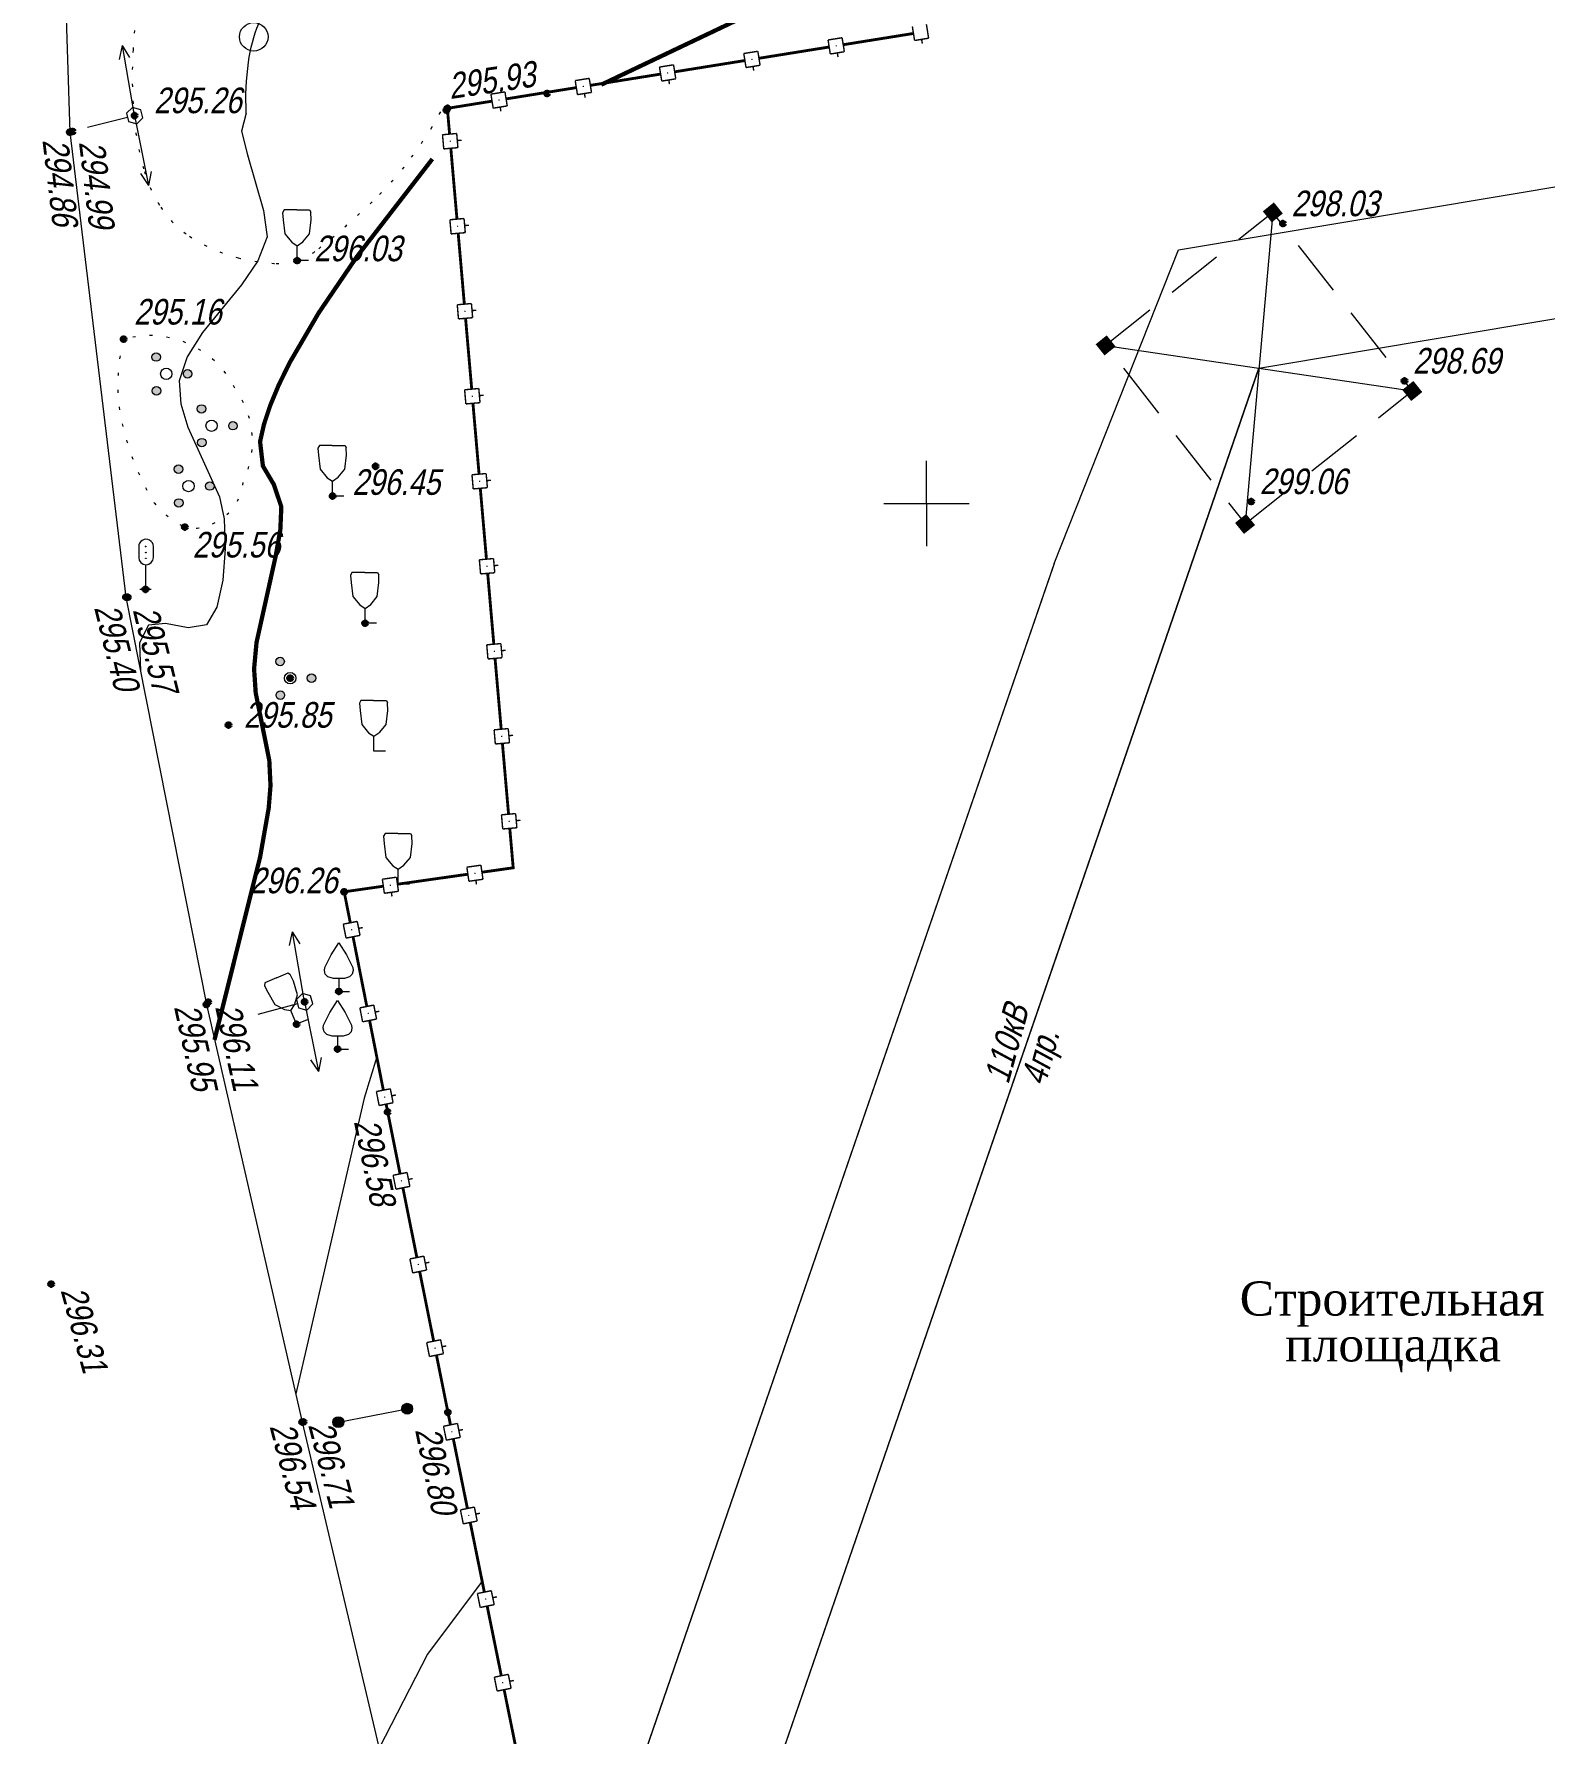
# Model space of a CAD drawing. Header units: metres. Extents: x 5191936 to 10384803, y 4968698 to 9938221.
# Drawn here: x 5192518.6 to 5192571.7, y 4968906.8 to 4968966.5 of the extents above; entities that cross this region are included whole.
import ezdxf

# ---------------------------------------------------------------- set-up
doc = ezdxf.new("R2010")
doc.units = ezdxf.units.M
for name, pattern in [('23', [3, 2, -1]), ('71100000a', [1, 0, -1]), ('DASHEDX2', [1.5, 1, -0.5])]:
    doc.linetypes.add(name, pattern=pattern)
doc.layers.get('0').update_dxf_attribs({"lineweight": 18})
for name, color, linetype, lineweight in [('31252100', 7, 'Continuous', 18), ('51478210', 7, 'Continuous', 18), ('62143700', 7, 'Continuous', 18), ('71100000', 7, 'Continuous', 18), ('71133200', 7, 'Continuous', 18), ('71133300', 7, 'Continuous', 18), ('71211000', 7, 'Continuous', 18), ('82212100', 7, 'Continuous', 18), ('GEO_POINTS', 7, 'Continuous', 18), ('Grid', 7, 'Continuous', 18), ('Otm', 7, 'Continuous', 18), ('R_Поверхность4_CNT-MAJ', 7, 'Continuous', 18), ('R_Поверхность4_CNT-MIN', 7, 'Continuous', 18), ('Sit', 7, 'Continuous', 18), ('Text', 7, 'Continuous', 18), ('Text_com', 7, 'Continuous', 18), ('Us_znak', 7, 'Continuous', 18)]:
    doc.layers.add(name, color=color, linetype=linetype, lineweight=lineweight)
doc.styles.add('eskd', font='ESKD1.shx', dxfattribs={"width": 1.2, "oblique": 15})
doc.styles.get("Standard").update_dxf_attribs({"font": 'arial.ttf', "width": 0.8, "oblique": 13, "height": 0.9})
doc.styles.add('style1', font='times.ttf', dxfattribs={"height": 1})

# ---------------------------------------------------------------- blocks, each defined once
blk = doc.blocks.new('NAPR')
at = {"layer": 'Us_znak', "color": 0, "linetype": 'Continuous', "lineweight": -2}
for p in [(-0.191, 2.038), (0.189, 2.037)]:
    blk.add_line(p, (0, 2.5), dxfattribs=at)
blk.add_lwpolyline([(0, 0), (0, 2.5)], dxfattribs=at)
blk = doc.blocks.new('51478210')
for p, q in [((0.05, 0.51), (0.05, 3.41)), ((-0.25, 0.52), (-0.55, 0)), ((0.35, 0.52), (-0.25, 0.52)), ((0, 0.05), (0.1, 0.05)), ((0, -0.05), (0, 0.05)), ((0.1, 0.05), (0.1, -0.05)), ((0.65, 0), (0.35, 0.52)), ((-0.55, 0), (-0.25, -0.52)), ((-0.25, -0.52), (0.35, -0.52)), ((0.1, -0.05), (0, -0.05)), ((0.35, -0.52), (0.65, 0))]:
    blk.add_line(p, q)
at = {"style": 'eskd', "oblique": 15}
blk.add_attdef('Z', (1.22, -0.87), '', height=2, dxfattribs=at)
blk = doc.blocks.new('71133200')
for p, q in [((-0.924145, 3.560442), (-1.024145, 3.360442)), ((-1.024145, 3.360442), (-0.977382, 2.864397)), ((-0.977382, 2.864397), (-0.861899, 1.88241)), ((-0.024145, 3.560442), (-0.924145, 3.560442)), ((-0.024145, 3.560442), (0.875855, 3.560442)), ((0.861899, 1.88241), (0.975974, 2.864397)), ((0.875855, 3.560442), (0.958164, 3.395824)), ((0.975974, 2.864397), (0.958164, 3.395824)), ((-0.861899, 1.88241), (-0.374616, 1.28565)), ((-0.374616, 1.28565), (0, 1.039723)), ((0, 1.039723), (0.401375, 1.321765)), ((0.401375, 1.321765), (0.861899, 1.88241)), ((0, 0), (0, 1.039723)), ((0.8, 0), (0, 0))]:
    blk.add_line(p, q)
at = {"style": 'eskd', "oblique": 14.99997778}
blk.add_attdef('Z', (1.873004, -0.239356), '', height=2, dxfattribs=at)
blk = doc.blocks.new('71133300')
for p, q in [((0, 0.91), (0, 0)), ((0, 0), (0.76, 0))]:
    blk.add_line(p, q)
blk.add_lwpolyline([(0, 0.91), (-0.38, 0.91), (-0.76, 1.03), (-0.95, 1.21), (-1.01, 1.47), (-0.99, 1.69), (-0.54, 2.57), (0, 3.42), (0.54, 2.57), (0.99, 1.69), (1.01, 1.47), (0.95, 1.21), (0.76, 1.03), (0.39, 0.91)], close=True)
at = {"style": 'eskd', "oblique": 15}
blk.add_attdef('Z', (1.77, -0.69), '', height=2, dxfattribs=at)
blk = doc.blocks.new('62143700')
for p, q in [((0, 1.73), (0, 0)), ((-0.39, 0), (0.41, 0))]:
    blk.add_line(p, q)
for points in [[(0.55, 2.24), (0.55, 3.01, 1.009478), (-0.48, 2.98, 0.98)], [(-0.48, 2.98), (-0.48, 2.24, 1), (0.55, 2.24, -0.02)]]:
    blk.add_lwpolyline(points, format="xyb")
for centre in [(0, 3.01), (0.02, 2.58), (0.02, 2.18)]:
    blk.add_circle(centre, 0.02)
at = {"style": 'eskd', "oblique": 15}
blk.add_attdef('Z', (1.02, -0.16), '', height=2, dxfattribs=at)
blk = doc.blocks.new('31252100a')
blk.add_circle((0, 0), 1)
blk = doc.blocks.new('71211000')
at = {"linetype": 'Continuous'}
h = blk.add_hatch(color=256, dxfattribs=at)
h.paths.add_polyline_path([(-0.39, -1.19, 1), (-0.99, -1.19, 1)])
h.paths.add_polyline_path([(-0.41, 1.18, 1), (-1.01, 1.18, 1)])
h.paths.add_polyline_path([(1.2, 0, 1), (1.8, 0, 1)])
for centre, radius in [((-0.71, 1.18), 0.3), ((0, 0), 0.4), ((1.5, 0), 0.3), ((-0.69, -1.19), 0.3)]:
    blk.add_circle(centre, radius)
blk = doc.blocks.new('GRID')
at = {"layer": 'Grid', "color": 104}
blk.add_line((-1.5, 0), (1.5, 0), dxfattribs=at)
for points in [[(0, 0), (0, 1.5)], [(0, 0), (0, -1.5)]]:
    blk.add_lwpolyline(points, dxfattribs=at)
blk = doc.blocks.new('*U137')
at = {"layer": '82212100', "linetype": 'Continuous', "ltscale": 0.5}
for points in [[(5192546.854, 4968966.095, 1), (5192546.805, 4968966.087, 1)], [(5192540.93, 4968965.143, 1), (5192540.881, 4968965.135, 1)], [(5192543.892, 4968965.619, 1), (5192543.843, 4968965.611, 1)], [(5192537.968, 4968964.667, 1), (5192537.919, 4968964.659, 1)], [(5192535.006, 4968964.19, 1), (5192534.957, 4968964.183, 1)], [(5192533.262, 4968962.764, 1), (5192533.266, 4968962.714, 1)], [(5192533.521, 4968959.775, 1), (5192533.525, 4968959.726, 1)], [(5192533.78, 4968956.787, 1), (5192533.784, 4968956.737, 1)], [(5192534.039, 4968953.798, 1), (5192534.043, 4968953.748, 1)], [(5192534.298, 4968950.809, 1), (5192534.302, 4968950.759, 1)], [(5192534.557, 4968947.82, 1), (5192534.561, 4968947.77, 1)], [(5192534.816, 4968944.832, 1), (5192534.82, 4968944.782, 1)], [(5192535.075, 4968941.843, 1), (5192535.079, 4968941.793, 1)], [(5192535.334, 4968938.854, 1), (5192535.338, 4968938.804, 1)], [(5192531.187, 4968936.584, 1), (5192531.137, 4968936.577, 1)], [(5192534.157, 4968937.007, 1), (5192534.107, 4968937, 1)], [(5192529.796, 4968935.041, 1), (5192529.806, 4968934.992, 1)], [(5192530.377, 4968932.098, 1), (5192530.387, 4968932.049, 1)], [(5192530.959, 4968929.154, 1), (5192530.968, 4968929.105, 1)], [(5192531.547, 4968926.213, 1), (5192531.557, 4968926.164, 1)], [(5192532.137, 4968923.271, 1), (5192532.147, 4968923.222, 1)], [(5192532.727, 4968920.33, 1), (5192532.737, 4968920.281, 1)], [(5192533.318, 4968917.389, 1), (5192533.328, 4968917.34, 1)], [(5192533.914, 4968914.448, 1), (5192533.924, 4968914.399, 1)], [(5192534.509, 4968911.508, 1), (5192534.519, 4968911.459, 1)], [(5192535.104, 4968908.568, 1), (5192535.114, 4968908.519, 1)]]:
    blk.add_hatch(color=256, dxfattribs=at).paths.add_polyline_path(points, flags=0)
at = {"layer": '82212100', "linetype": 'Continuous', "ltscale": 0.5, "const_width": 0.05}
for points in [[(5192546.543, 4968966.298), (5192547.037, 4968966.377)], [(5192546.622, 4968965.804), (5192546.543, 4968966.298)], [(5192547.037, 4968966.377), (5192547.116, 4968965.884)], [(5192549.584, 4968966.28), (5192549.505, 4968966.774)], [(5192550.078, 4968966.36), (5192549.584, 4968966.28)], [(5192549.831, 4968966.32), (5192549.855, 4968966.172)], [(5192549.999, 4968966.853), (5192550.078, 4968966.36)], [(5192543.581, 4968965.822), (5192544.075, 4968965.901)], [(5192543.66, 4968965.328), (5192543.581, 4968965.822)], [(5192544.075, 4968965.901), (5192544.154, 4968965.408)], [(5192547.116, 4968965.884), (5192546.622, 4968965.804)], [(5192546.869, 4968965.844), (5192546.893, 4968965.696)], [(5192540.619, 4968965.346), (5192541.113, 4968965.425)], [(5192540.698, 4968964.852), (5192540.619, 4968965.346)], [(5192541.113, 4968965.425), (5192541.192, 4968964.932)], [(5192544.154, 4968965.408), (5192543.66, 4968965.328)], [(5192543.907, 4968965.368), (5192543.931, 4968965.22)], [(5192537.657, 4968964.87), (5192538.151, 4968964.949)], [(5192537.736, 4968964.376), (5192537.657, 4968964.87)], [(5192538.151, 4968964.949), (5192538.23, 4968964.455)], [(5192541.192, 4968964.932), (5192540.698, 4968964.852)], [(5192540.945, 4968964.892), (5192540.969, 4968964.744)], [(5192534.695, 4968964.394), (5192535.189, 4968964.473)], [(5192534.774, 4968963.9), (5192534.695, 4968964.394)], [(5192535.268, 4968963.979), (5192534.774, 4968963.9)], [(5192535.021, 4968963.94), (5192535.045, 4968963.792)], [(5192535.189, 4968964.473), (5192535.268, 4968963.979)], [(5192538.23, 4968964.455), (5192537.736, 4968964.376)], [(5192537.983, 4968964.416), (5192538.007, 4968964.268)], [(5192532.994, 4968962.967), (5192533.492, 4968963.01)], [(5192533.037, 4968962.469), (5192532.994, 4968962.967)], [(5192533.492, 4968963.01), (5192533.535, 4968962.512)], [(5192533.513, 4968962.761), (5192533.663, 4968962.774)], [(5192533.535, 4968962.512), (5192533.037, 4968962.469)], [(5192533.253, 4968959.978), (5192533.751, 4968960.021)], [(5192533.296, 4968959.48), (5192533.253, 4968959.978)], [(5192533.751, 4968960.021), (5192533.794, 4968959.523)], [(5192533.772, 4968959.772), (5192533.922, 4968959.785)], [(5192533.794, 4968959.523), (5192533.296, 4968959.48)], [(5192533.512, 4968956.989), (5192534.01, 4968957.032)], [(5192533.555, 4968956.491), (5192533.512, 4968956.989)], [(5192534.01, 4968957.032), (5192534.053, 4968956.534)], [(5192534.031, 4968956.783), (5192534.181, 4968956.796)], [(5192534.053, 4968956.534), (5192533.555, 4968956.491)], [(5192533.771, 4968954), (5192534.269, 4968954.044)], [(5192533.814, 4968953.502), (5192533.771, 4968954)], [(5192534.269, 4968954.044), (5192534.312, 4968953.546)], [(5192534.29, 4968953.795), (5192534.44, 4968953.808)], [(5192534.312, 4968953.546), (5192533.814, 4968953.502)], [(5192534.03, 4968951.012), (5192534.528, 4968951.055)], [(5192534.073, 4968950.514), (5192534.03, 4968951.012)], [(5192534.528, 4968951.055), (5192534.571, 4968950.557)], [(5192534.549, 4968950.806), (5192534.699, 4968950.819)], [(5192534.571, 4968950.557), (5192534.073, 4968950.514)], [(5192534.289, 4968948.023), (5192534.787, 4968948.066)], [(5192534.332, 4968947.525), (5192534.289, 4968948.023)], [(5192534.787, 4968948.066), (5192534.83, 4968947.568)], [(5192534.808, 4968947.817), (5192534.958, 4968947.83)], [(5192534.83, 4968947.568), (5192534.332, 4968947.525)], [(5192534.548, 4968945.034), (5192535.046, 4968945.077)], [(5192534.591, 4968944.536), (5192534.548, 4968945.034)], [(5192535.046, 4968945.077), (5192535.089, 4968944.579)], [(5192535.067, 4968944.828), (5192535.217, 4968944.841)], [(5192535.089, 4968944.579), (5192534.591, 4968944.536)], [(5192534.807, 4968942.045), (5192535.305, 4968942.088)], [(5192534.85, 4968941.547), (5192534.807, 4968942.045)], [(5192535.305, 4968942.088), (5192535.348, 4968941.59)], [(5192535.326, 4968941.839), (5192535.476, 4968941.852)], [(5192535.348, 4968941.59), (5192534.85, 4968941.547)], [(5192535.066, 4968939.056), (5192535.564, 4968939.1)], [(5192535.109, 4968938.558), (5192535.066, 4968939.056)], [(5192535.564, 4968939.1), (5192535.607, 4968938.602)], [(5192535.585, 4968938.851), (5192535.735, 4968938.864)], [(5192535.607, 4968938.602), (5192535.109, 4968938.558)], [(5192533.849, 4968937.215), (5192534.344, 4968937.286)], [(5192533.92, 4968936.72), (5192533.849, 4968937.215)], [(5192534.344, 4968937.286), (5192534.415, 4968936.791)], [(5192530.879, 4968936.793), (5192531.374, 4968936.863)], [(5192530.95, 4968936.298), (5192530.879, 4968936.793)], [(5192531.374, 4968936.863), (5192531.445, 4968936.368)], [(5192534.415, 4968936.791), (5192533.92, 4968936.72)], [(5192534.167, 4968936.756), (5192534.188, 4968936.607)], [(5192531.445, 4968936.368), (5192530.95, 4968936.298)], [(5192531.197, 4968936.333), (5192531.218, 4968936.185)], [(5192529.507, 4968935.213), (5192529.998, 4968935.31)], [(5192529.998, 4968935.31), (5192530.095, 4968934.819)], [(5192529.604, 4968934.722), (5192529.507, 4968935.213)], [(5192530.095, 4968934.819), (5192529.604, 4968934.722)], [(5192530.046, 4968935.065), (5192530.193, 4968935.094)], [(5192530.089, 4968932.27), (5192530.579, 4968932.367)], [(5192530.186, 4968931.779), (5192530.089, 4968932.27)], [(5192530.579, 4968932.367), (5192530.676, 4968931.876)], [(5192530.676, 4968931.876), (5192530.186, 4968931.779)], [(5192530.628, 4968932.121), (5192530.775, 4968932.151)], [(5192530.67, 4968929.327), (5192531.16, 4968929.424)], [(5192530.767, 4968928.836), (5192530.67, 4968929.327)], [(5192531.16, 4968929.424), (5192531.257, 4968928.933)], [(5192531.257, 4968928.933), (5192530.767, 4968928.836)], [(5192531.209, 4968929.178), (5192531.356, 4968929.207)], [(5192531.258, 4968926.384), (5192531.748, 4968926.482)], [(5192531.356, 4968925.894), (5192531.258, 4968926.384)], [(5192531.748, 4968926.482), (5192531.846, 4968925.992)], [(5192531.797, 4968926.237), (5192531.944, 4968926.267)], [(5192531.846, 4968925.992), (5192531.356, 4968925.894)], [(5192531.848, 4968923.443), (5192532.338, 4968923.541)], [(5192531.946, 4968922.952), (5192531.848, 4968923.443)], [(5192532.338, 4968923.541), (5192532.436, 4968923.051)], [(5192532.387, 4968923.296), (5192532.534, 4968923.325)], [(5192532.436, 4968923.051), (5192531.946, 4968922.952)], [(5192532.438, 4968920.501), (5192532.928, 4968920.6)], [(5192532.536, 4968920.011), (5192532.438, 4968920.501)], [(5192532.928, 4968920.6), (5192533.026, 4968920.109)], [(5192532.977, 4968920.355), (5192533.124, 4968920.384)], [(5192533.026, 4968920.109), (5192532.536, 4968920.011)], [(5192533.029, 4968917.56), (5192533.519, 4968917.659)], [(5192533.128, 4968917.07), (5192533.029, 4968917.56)], [(5192533.519, 4968917.659), (5192533.618, 4968917.169)], [(5192533.568, 4968917.414), (5192533.715, 4968917.444)], [(5192533.618, 4968917.169), (5192533.128, 4968917.07)], [(5192533.624, 4968914.619), (5192534.114, 4968914.718)], [(5192533.723, 4968914.129), (5192533.624, 4968914.619)], [(5192534.114, 4968914.718), (5192534.213, 4968914.228)], [(5192534.164, 4968914.473), (5192534.311, 4968914.503)], [(5192534.213, 4968914.228), (5192533.723, 4968914.129)], [(5192534.219, 4968911.679), (5192534.709, 4968911.778)], [(5192534.318, 4968911.189), (5192534.219, 4968911.679)], [(5192534.709, 4968911.778), (5192534.809, 4968911.288)], [(5192534.759, 4968911.533), (5192534.906, 4968911.563)], [(5192534.809, 4968911.288), (5192534.318, 4968911.189)], [(5192534.814, 4968908.739), (5192535.305, 4968908.838)], [(5192534.914, 4968908.249), (5192534.814, 4968908.739)], [(5192535.404, 4968908.348), (5192534.914, 4968908.249)], [(5192535.305, 4968908.838), (5192535.404, 4968908.348)], [(5192535.354, 4968908.593), (5192535.501, 4968908.623)]]:
    blk.add_lwpolyline(points, dxfattribs=at)
at = {"layer": '82212100', "linetype": 'Continuous', "ltscale": 0.5}
for points in [[(5192547.076, 4968966.131, 0.1, 0.1, 0), (5192549.545, 4968966.527, 0.1, 0.1, 0)], [(5192544.114, 4968965.654, 0.1, 0.1, 0), (5192546.583, 4968966.051, 0.1, 0.1, 0)], [(5192538.19, 4968964.702, 0.1, 0.1, 0), (5192540.659, 4968965.099, 0.1, 0.1, 0)], [(5192541.152, 4968965.178, 0.1, 0.1, 0), (5192543.621, 4968965.575, 0.1, 0.1, 0)], [(5192535.228, 4968964.226, 0.1, 0.1, 0), (5192537.697, 4968964.623, 0.1, 0.1, 0)], [(5192533.243, 4968962.988, 0.1, 0.1, 0), (5192533.164, 4968963.894, 0.1, 0.1, 0), (5192534.735, 4968964.147, 0, 0, 0)], [(5192533.502, 4968960, 0.1, 0.1, 0), (5192533.286, 4968962.49, 0.1, 0.1, 0)], [(5192533.761, 4968957.011, 0.1, 0.1, 0), (5192533.545, 4968959.502, 0.1, 0.1, 0)], [(5192534.02, 4968954.022, 0.1, 0.1, 0), (5192533.804, 4968956.513, 0.1, 0.1, 0)], [(5192534.279, 4968951.033, 0.1, 0.1, 0), (5192534.063, 4968953.524, 0.1, 0.1, 0)], [(5192534.538, 4968948.044, 0.1, 0.1, 0), (5192534.322, 4968950.535, 0.1, 0.1, 0)], [(5192534.797, 4968945.056, 0.1, 0.1, 0), (5192534.581, 4968947.546, 0.1, 0.1, 0)], [(5192535.056, 4968942.067, 0.1, 0.1, 0), (5192534.84, 4968944.558, 0.1, 0.1, 0)], [(5192535.315, 4968939.078, 0.1, 0.1, 0), (5192535.099, 4968941.569, 0.1, 0.1, 0)], [(5192534.38, 4968937.038, 0.1, 0.1, 0), (5192535.478, 4968937.194, 0.1, 0.1, 0), (5192535.358, 4968938.58, 0, 0, 0)], [(5192529.753, 4968935.261, 0.1, 0.1, 0), (5192529.538, 4968936.35, 0.1, 0.1, 0), (5192530.914, 4968936.546, 0, 0, 0)], [(5192531.409, 4968936.616, 0.1, 0.1, 0), (5192533.885, 4968936.968, 0.1, 0.1, 0)], [(5192530.334, 4968932.318, 0.1, 0.1, 0), (5192529.849, 4968934.771, 0.1, 0.1, 0)], [(5192530.915, 4968929.375, 0.1, 0.1, 0), (5192530.431, 4968931.828, 0.1, 0.1, 0)], [(5192531.503, 4968926.433, 0.1, 0.1, 0), (5192531.067, 4968928.608, 0.1, 0.1, 0), (5192531.012, 4968928.885, 0, 0, 0)], [(5192532.093, 4968923.492, 0.1, 0.1, 0), (5192531.601, 4968925.943, 0.1, 0.1, 0)], [(5192532.683, 4968920.55, 0.1, 0.1, 0), (5192532.191, 4968923.002, 0.1, 0.1, 0)], [(5192533.274, 4968917.609, 0.1, 0.1, 0), (5192533.185, 4968918.05, 0.1, 0.1, 0), (5192532.781, 4968920.06, 0, 0, 0)], [(5192533.869, 4968914.669, 0.1, 0.1, 0), (5192533.373, 4968917.119, 0.1, 0.1, 0)], [(5192534.464, 4968911.729, 0.1, 0.1, 0), (5192533.968, 4968914.179, 0.1, 0.1, 0)], [(5192535.06, 4968908.788, 0.1, 0.1, 0), (5192534.563, 4968911.238, 0.1, 0.1, 0)], [(5192535.655, 4968905.848, 0.1, 0.1, 0), (5192535.159, 4968908.298, 0.1, 0.1, 0)]]:
    blk.add_lwpolyline(points, format="xyseb", dxfattribs=at)

msp = doc.modelspace()

# ---------------------------------------------------------------- hatches: boundary and pattern name
at = {"linetype": '23'}
for points in [[(5192562.136, 4968959.884), (5192562.525, 4968960.198), (5192562.211, 4968960.587), (5192561.822, 4968960.273)], [(5192556.26, 4968955.208), (5192556.649, 4968955.522), (5192556.335, 4968955.912), (5192555.946, 4968955.598)], [(5192567.037, 4968953.606), (5192567.426, 4968953.92), (5192567.112, 4968954.309), (5192566.723, 4968953.995)], [(5192561.16, 4968948.93), (5192561.55, 4968949.244), (5192561.236, 4968949.633), (5192560.847, 4968949.319)]]:
    msp.add_hatch(color=256, dxfattribs=at).paths.add_polyline_path(points)
at = {"layer": 'Sit'}
h = msp.add_hatch(color=256, dxfattribs=at)
h.dxf.hatch_style = 1
edge = h.paths.add_edge_path()
edge.add_arc((5192531.753, 4968918.176), 0.192, 0, 360)
h = msp.add_hatch(color=256, dxfattribs=at)
h.dxf.hatch_style = 1
edge = h.paths.add_edge_path()
edge.add_arc((5192529.333, 4968917.704), 0.192, 0, 360)

# ---------------------------------------------------------------- linework, layer by layer
at = {"layer": '71100000', "linetype": '71100000a', "ltscale": 0.5}
msp.add_lwpolyline([(5192533.017, 4968963.923, -0.033341), (5192531.908, 4968962.172, -0.040077), (5192530.782, 4968960.864, -0.02593), (5192528.642, 4968958.958, -0.086762), (5192527.886, 4968958.542, -0.09468), (5192527.146, 4968958.437, -0.052085), (5192525.81, 4968958.641, -0.080866), (5192524.101, 4968959.4, -0.105772), (5192523.089, 4968960.42, -0.071558), (5192522.516, 4968961.677, -0.049588), (5192522.149, 4968963.632, -0.036869), (5192522.119, 4968965.955, -0.027793), (5192522.477, 4968969.014, -0.048657), (5192522.789, 4968970.146, -0.028294), (5192523.617, 4968971.985)], format="xyb", dxfattribs=at)
at = {"layer": '71100000', "linetype": '71100000a', "ltscale": 0.5, "elevation": 295.156, "flags": 128}
msp.add_lwpolyline([(5192521.785, 4968955.778, 0.101262), (5192521.653, 4968953.227, 0.092225), (5192522.867, 4968950.014, 0.102636), (5192523.938, 4968949.172, 0.17476), (5192524.905, 4968949.285, 0.282965), (5192525.992, 4968950.784, 0.27822), (5192525.72, 4968954.011, 0.365399), (5192521.785, 4968955.778, -7.364378)], format="xyb", dxfattribs=at)
at = {"layer": 'GEO_POINTS', "lineweight": 60}
for centre in [(5192533.164, 4968963.894, 295.933), (5192536.67, 4968964.415, 295.973), (5192522.172, 4968963.637, 295.26), (5192533.131, 4968963.826, 295.932), (5192519.898, 4968963.057, 294.857), (5192519.996, 4968963.08, 294.989), (5192562.531, 4968959.842, 298.03), (5192527.886, 4968958.542, 296.035), (5192521.785, 4968955.778, 295.156), (5192566.8, 4968954.31, 298.693), (5192530.641, 4968951.309, 296.294), (5192529.13, 4968950.264, 296.448), (5192561.414, 4968950.07, 299.06), (5192523.938, 4968949.172, 295.561), (5192521.868, 4968946.71, 295.405), (5192521.937, 4968946.705, 295.572), (5192522.555, 4968946.985, 295.586), (5192530.272, 4968945.791, 296.04), (5192527.64, 4968943.86, 296.097), (5192525.474, 4968942.211, 295.854), (5192529.538, 4968936.35, 296.256), (5192529.349, 4968932.848, 296.432), (5192524.696, 4968932.389, 295.95), (5192524.76, 4968932.473, 296.113), (5192528.148, 4968932.482, 296.726), (5192527.865, 4968931.694, 296.512), (5192529.305, 4968930.821, 296.285), (5192531.067, 4968928.608, 296.581), (5192519.24, 4968922.558, 296.313), (5192531.753, 4968918.176, 296.834), (5192533.185, 4968918.05, 296.803), (5192528.063, 4968917.707, 296.543), (5192528.109, 4968917.713, 296.715), (5192529.333, 4968917.704, 296.737)]:
    msp.add_circle(centre, 0.06, dxfattribs=at)
at = {"layer": 'R_Поверхность4_CNT-MAJ', "color": 32, "const_width": 0.15, "elevation": 296, "flags": 128}
for points in [[(5192575.033, 4968992.594), (5192574.715, 4968991.135), (5192574.285, 4968989.72), (5192573.743, 4968988.351), (5192573.088, 4968987.026), (5192572.322, 4968985.746), (5192571.443, 4968984.511), (5192570.452, 4968983.321), (5192569.573, 4968982.44), (5192568.578, 4968981.605), (5192566.309, 4968980.047), (5192553.689, 4968972.803), (5192550.646, 4968970.469), (5192538.572, 4968964.725)], [(5192532.637, 4968962.113), (5192529.993, 4968958.691), (5192528.644, 4968956.706), (5192527.626, 4968954.959), (5192527.241, 4968954.174), (5192526.939, 4968953.449), (5192526.719, 4968952.783), (5192526.582, 4968952.176), (5192526.682, 4968951.32), (5192527.067, 4968950.667), (5192527.329, 4968949.885), (5192527.295, 4968949.08), (5192527.131, 4968948.151), (5192526.458, 4968945.117), (5192526.372, 4968944.19), (5192526.429, 4968943.344), (5192526.907, 4968940.965), (5192526.949, 4968940.084), (5192526.886, 4968939.293), (5192526.585, 4968937.579), (5192524.981, 4968931.144)]]:
    msp.add_lwpolyline(points, dxfattribs=at)
at = {"layer": 'R_Поверхность4_CNT-MIN', "color": 32}
msp.add_lwpolyline([(5192526.097, 4968963.729, -0.047079), (5192526.175, 4968965.522, -0.060351), (5192526.534, 4968966.877, -0.032486), (5192527.436, 4968968.774, -0.068353), (5192528.039, 4968969.574, -0.079957), (5192529.931, 4968970.951, -0.049377), (5192533.448, 4968972.319, -0.013456), (5192536.241, 4968973.019, 0.024271), (5192537.781, 4968973.44, 0.002924), (5192539.307, 4968973.948, 0.002888), (5192540.847, 4968974.481, 0.011034), (5192541.548, 4968974.745, 0.007053), (5192542.629, 4968975.198, 0.117772), (5192543.093, 4968975.548, 0.058578), (5192543.72, 4968976.519)], format="xyb", dxfattribs=at)
at = {"layer": 'R_Поверхность4_CNT-MIN', "color": 32, "flags": 128}
for points, elevation in [([(5192526.097, 4968963.729), (5192525.935, 4968963.097), (5192526.137, 4968962.257), (5192526.705, 4968960.306), (5192526.828, 4968959.375), (5192526.501, 4968958.534), (5192525.928, 4968957.694), (5192524.558, 4968956.011), (5192524.017, 4968955.163), (5192523.741, 4968954.309), (5192523.792, 4968953.503), (5192524.043, 4968952.684), (5192525.152, 4968950.24), (5192525.321, 4968949.463), (5192525.351, 4968948.403), (5192525.276, 4968947.31), (5192525.067, 4968946.362), (5192524.695, 4968945.74), (5192524.05, 4968945.63), (5192523.255, 4968945.779), (5192522.663, 4968945.719), (5192522.34, 4968945.101), (5192522.382, 4968944.106)], 295.5), ([(5192530.684, 4968930.545), (5192530.246, 4968929.095), (5192527.835, 4968918.702)], 296.5), ([(5192534.386, 4968912.115), (5192532.471, 4968909.544), (5192530.762, 4968906.244)], 297)]:
    msp.add_lwpolyline(points, dxfattribs=dict(at, elevation=elevation))
at = {"layer": 'Sit', "flags": 128}
for points, elevation in [([(5192519.404, 4968980.912), (5192519.647, 4968970.728), (5192519.898, 4968963.057), (5192521.868, 4968946.71), (5192524.696, 4968932.389), (5192528.063, 4968917.707), (5192531.818, 4968901.758), (5192534.932, 4968888.664), (5192537.791, 4968876.661), (5192539.96, 4968867.101)], 294.432), ([(5192558.861, 4968958.919), (5192600.991, 4968965.971)], 299.37), ([(5192561.686, 4968954.759), (5192601.745, 4968961.464)], 299.37), ([(5192562.174, 4968960.236), (5192561.198, 4968949.282)], 299.37), ([(5192554.492, 4968947.887), (5192558.861, 4968958.919)], 295.573), ([(5192556.297, 4968955.56), (5192567.074, 4968953.957)], 299.37), ([(5192513.921, 4968815.927), (5192561.686, 4968954.759)], 300.07), ([(5192554.492, 4968947.887), (5192510.401, 4968819.734)], 295.573), ([(5192529.333, 4968917.704), (5192531.753, 4968918.176)], 296.737)]:
    msp.add_lwpolyline(points, dxfattribs=dict(at, elevation=elevation))
at = {"layer": 'Sit', "linetype": 'DASHEDX2', "ltscale": 2, "elevation": 299.37, "flags": 128}
msp.add_lwpolyline([(5192561.198, 4968949.282), (5192567.074, 4968953.957), (5192562.174, 4968960.236), (5192556.297, 4968955.56)], close=True, dxfattribs=at)
at = {"layer": 'Sit', "const_width": 0.05, "flags": 128}
for points, elevation in [([(5192513.921, 4968815.927), (5192561.686, 4968954.759)], 300.07), ([(5192554.492, 4968947.887), (5192509.599, 4968817.403)], 295.573)]:
    msp.add_lwpolyline(points, dxfattribs=dict(at, elevation=elevation))
at = {"layer": 'Sit'}
for centre in [(5192531.753, 4968918.176, 296.834), (5192529.333, 4968917.704, 296.737)]:
    msp.add_circle(centre, 0.192, dxfattribs=at)

# ---------------------------------------------------------------- block references
at = {"layer": '31252100', "color": 7, "xscale": 0.5, "yscale": 0.5, "zscale": 0.5}
msp.add_blockref('31252100a', (5192526.361, 4968966.408), dxfattribs=at)
at = {"layer": '51478210', "color": 7, "xscale": 0.4999999999999998, "yscale": 0.4999999999999998, "zscale": 0.4999999999999998}
for p, rotation in [((5192522.179, 4968963.614, 295.26), 104.2115745647128), ((5192528.156, 4968932.459, 296.726), 105.3559912080738)]:
    msp.add_blockref('51478210', p, dxfattribs=dict(at, rotation=rotation))
at = {"layer": '62143700', "color": 7, "xscale": 0.5, "yscale": 0.5, "zscale": 0.5, "rotation": 359.8325519239484}
msp.add_blockref('62143700', (5192522.555, 4968946.985, 295.586), dxfattribs=at)
at = {"layer": '71133200', "color": 7, "xscale": 0.5, "yscale": 0.5, "zscale": 0.5}
for p in [(5192527.886, 4968958.542, 296.035), (5192529.13, 4968950.264, 296.448), (5192530.272, 4968945.791, 296.04), (5192530.586, 4968941.296), (5192531.436, 4968936.62)]:
    msp.add_blockref('71133200', p, dxfattribs=at)
at = {"layer": '71133200', "color": 7, "xscale": 0.5, "yscale": 0.5, "zscale": 0.5, "rotation": 22.97104933810616}
msp.add_blockref('71133200', (5192527.865, 4968931.694, 296.512), dxfattribs=at)
at = {"layer": '71133300', "color": 7, "xscale": 0.5, "yscale": 0.5, "zscale": 0.5}
for p in [(5192529.349, 4968932.848, 296.432), (5192529.305, 4968930.821, 296.285)]:
    msp.add_blockref('71133300', p, dxfattribs=at)
at = {"layer": '71211000', "color": 7, "xscale": 0.5, "yscale": 0.5, "zscale": 0.5}
for p in [(5192523.287, 4968954.561, 287.61), (5192524.88, 4968952.736), (5192524.069, 4968950.616), (5192527.64, 4968943.86, 296.097)]:
    msp.add_blockref('71211000', p, dxfattribs=at)
at = {"layer": '82212100', "color": 7}
msp.add_blockref('*U137', (0, 0), dxfattribs=at)
at = {"layer": 'Grid', "color": 7, "linetype": 'Continuous'}
msp.add_blockref('GRID', (5192550, 4968950), dxfattribs=at)
at = {"layer": 'Sit', "color": 7, "linetype": 'Continuous', "xscale": -1, "rotation": 9.875218082811275}
for p in [(5192522.172, 4968963.637, 295.26), (5192528.148, 4968932.482, 296.726)]:
    msp.add_blockref('NAPR', p, dxfattribs=at)
at = {"layer": 'Sit', "color": 7, "linetype": 'Continuous', "rotation": 191.202181379012}
for p in [(5192522.172, 4968963.637, 295.26), (5192528.148, 4968932.482, 296.726)]:
    msp.add_blockref('NAPR', p, dxfattribs=at)

# ---------------------------------------------------------------- texts
at = {"layer": 'Otm', "oblique": 13, "width": 0.8}
for s, rotation, p in [('295.93', 8.44251, (5192533.265, 4968964.219, 295.932)), ('294.86', 276.84759, (5192518.932, 4968962.777, 294.857)), ('294.99', 276.84759, (5192520.215, 4968962.705, 294.989)), ('295.40', 283.89655, (5192520.746, 4968946.346, 295.405)), ('295.57', 283.89655, (5192522.104, 4968946.258, 295.572)), ('295.95', 282.3756, (5192523.554, 4968932.304, 295.95)), ('296.11', 282.3756, (5192524.998, 4968932.307, 296.113)), ('296.58', 281.34263, (5192529.875, 4968928.276, 296.581)), ('296.31', 285.1513, (5192519.569, 4968922.336, 296.313)), ('296.54', 284.54399, (5192526.911, 4968917.559, 296.543)), ('296.71', 284.54399, (5192528.27, 4968917.602, 296.715)), ('296.80', 281.44423, (5192532.027, 4968917.433, 296.803))]:
    msp.add_text(s, height=0.9, rotation=rotation, dxfattribs=at).set_placement(p)
for s, p in [('295.26', (5192522.857, 4968963.724, 295.26)), ('298.03', (5192562.831, 4968960.102, 298.03)), ('296.03', (5192528.487, 4968958.519, 296.035)), ('295.16', (5192522.152, 4968956.293, 295.156)), ('298.69', (5192567.1, 4968954.57, 298.693)), ('296.45', (5192529.83, 4968950.306, 296.448)), ('299.06', (5192561.714, 4968950.33, 299.06)), ('295.56', (5192524.216, 4968948.103, 295.561)), ('295.85', (5192526.015, 4968942.12, 295.854)), ('296.26', (5192526.228, 4968936.298, 296.256))]:
    msp.add_text(s, height=0.9, dxfattribs=at).set_placement(p)
at = {"layer": 'Text', "color": 7, "style": 'style1'}
for s, p in [('Строительная', (5192561.009, 4968921.452, -285.654)), ('площадка', (5192562.604, 4968919.839, -285.654))]:
    msp.add_text(s, height=1.2, dxfattribs=at).set_placement(p)
at = {"layer": 'Text_com', "oblique": 13, "width": 0.8}
for s, p in [('110кВ', (5192552.878, 4968929.552)), ('4пр.', (5192554.173, 4968929.488))]:
    msp.add_text(s, height=0.9, rotation=74.63075, dxfattribs=at).set_placement(p)

doc.saveas('drawing.dxf')
